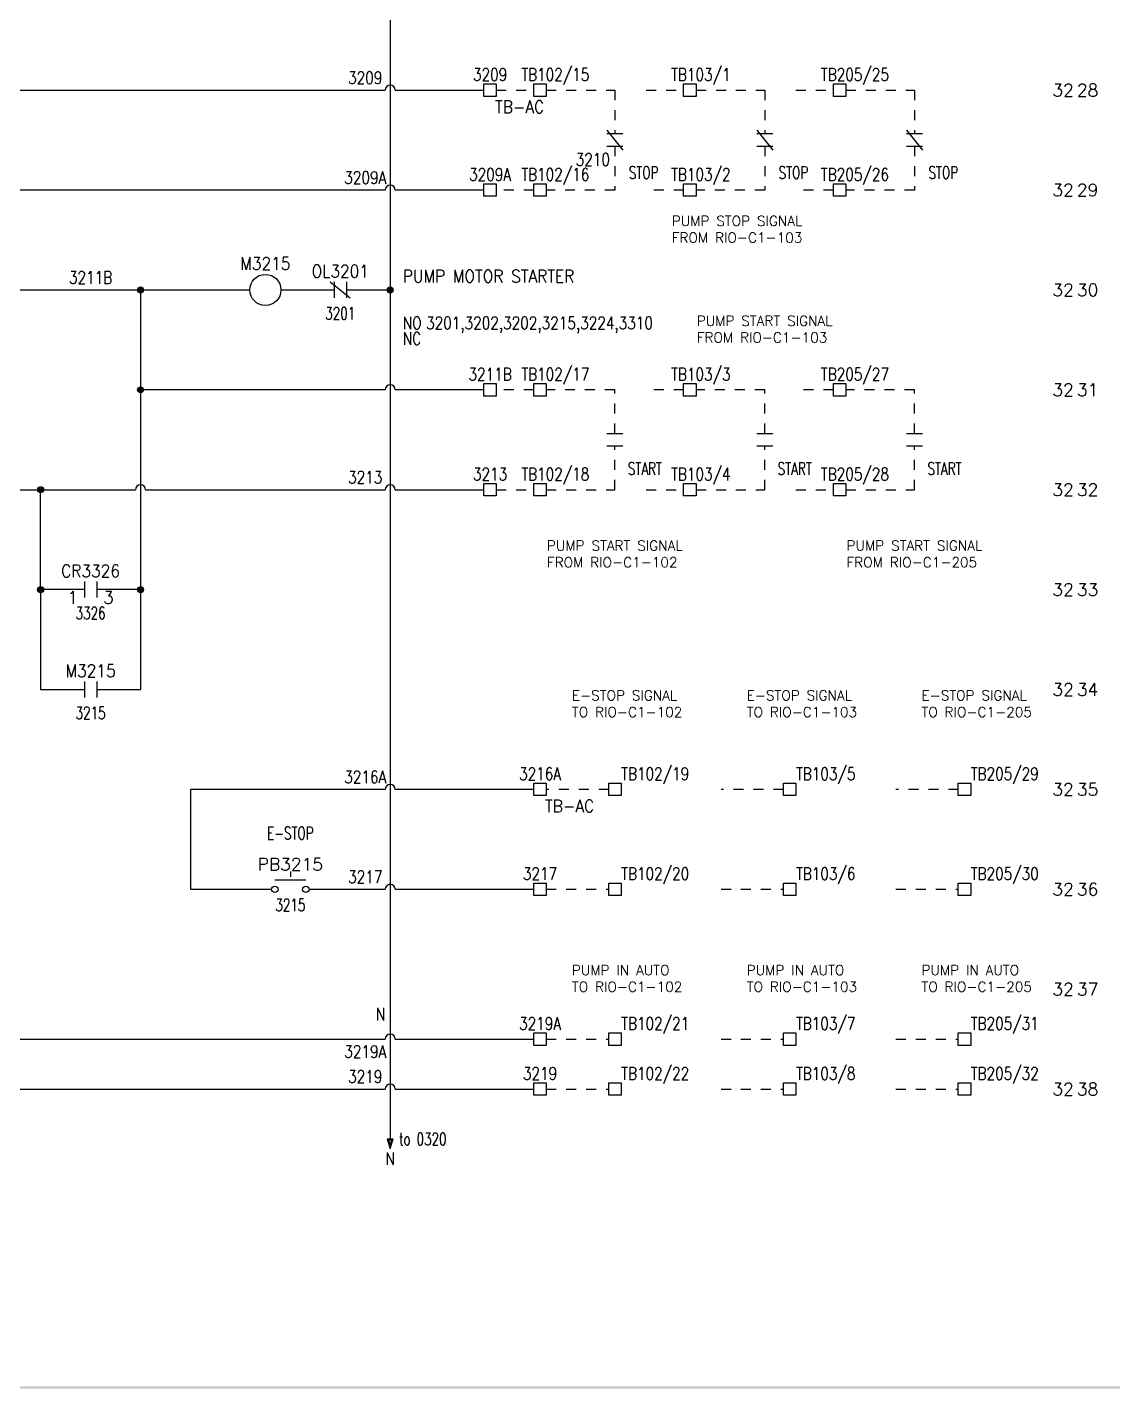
# Model space of a CAD drawing. Header units: inches. Extents: x 0 to 33.9, y 0 to 22.6.
# Drawn here: x 6.37 to 17.23, y 0 to 13.63 of the extents above; entities that cross this region are included whole.
import ezdxf
from ezdxf.enums import TextEntityAlignment as Align

# ---------------------------------------------------------------- set-up
doc = ezdxf.new("R2010")
doc.units = ezdxf.units.IN
doc.header["$LTSCALE"] = 0.5
doc.header["$MEASUREMENT"] = 0
doc.linetypes.add('HIDDEN2', pattern=[0.1875, 0.125, -0.0625])
for name, color, linetype in [('DESC', 150, 'Continuous'), ('DESCCHILD', 20, 'Continuous'), ('MISC', 7, 'Continuous'), ('SYMS', 7, 'Continuous'), ('TAGS', 150, 'Continuous'), ('TERMS', 123, 'Continuous'), ('WIRENO', 72, 'Continuous'), ('WIREREF', 52, 'Continuous'), ('WIRES', 7, 'Continuous'), ('XREF', 7, 'Continuous'), ('XREFCHILD', 134, 'Continuous')]:
    doc.layers.add(name, color=color, linetype=linetype)
doc.styles.get("Standard").update_dxf_attribs({"font": 'romans.shx'})
doc.styles.add('WD', font='romans.shx')

# ---------------------------------------------------------------- blocks, each defined once
blk = doc.blocks.new('S&L Title Block V2')
at = {"color": 2}
blk.add_trace([(33.888, 0), (33.888, 0.025), (0, 0), (0.025, 0.025)], dxfattribs=at)
for tag, height, p in [('TITLE#1', 0.15, (31.11, 1.739)), ('TITLE#2', 0.1, (31.129, 1.58))]:
    blk.add_attdef(tag, text='', height=height).set_placement(p, align=Align.CENTER)
for tag, p, height in [('DRAWNBY', (28.968, 0.735), 0.1), ('SCALE', (30.644, 0.731), 0.1), ('DATE', (30.653, 0.449), 0.1), ('CHKBY', (28.975, 0.429), 0.1), ('SH#', (32.993, 0.197), 0.125)]:
    blk.add_attdef(tag, p, '', height=height)
blk.add_attdef('JOB#', text='', height=0.125).set_placement((32.83, 0.195), align=Align.RIGHT)
at = {"flags": 9}
blk.add_attdef('WD_TB', (0, 0), '', height=0.1, dxfattribs=at)
blk = doc.blocks.new('WDDOT')
for radius in [0.03, 0.0187, 0.00929]:
    blk.add_circle((0, 0), radius)
blk = doc.blocks.new('HMS1')
blk.add_circle((0, 0), 0.156)
at = {"style": 'WD'}
for tag, width, p in [('INST', 0.7, (0.006, 0.528)), ('LOC', 0.7, (0.006, 0.359)), ('TAG1', 0.9, (0, 0.202))]:
    blk.add_attdef(tag, text='', height=0.125, dxfattribs=dict(at, width=width)).set_placement(p, align=Align.CENTER)
at = {"style": 'WD', "flags": 9}
blk.add_attdef('FAMILY', text='', height=0.01, dxfattribs=at).set_placement((-0.005, 0.17), align=Align.CENTER)
at = {"linetype": 'Continuous', "style": 'WD', "flags": 1}
for tag, p in [('MFG', (0, 0.14)), ('CAT', (0, 0.159))]:
    blk.add_attdef(tag, text='', height=0.01, dxfattribs=at).set_placement(p, align=Align.MIDDLE)
at = {"style": 'WD'}
for tag, p, width in [('DESC1', (1.126, 0.076), 0.9), ('DESC2', (1.126, -0.081), 0.9), ('DESC3', (1.126, -0.237), 0.9), ('XREFNO', (1.359, -0.393), 0.8), ('XREFNC', (1.359, -0.549), 0.8)]:
    blk.add_attdef(tag, p, '', height=0.125, dxfattribs=dict(at, width=width))
at = {"style": 'WD', "flags": 1}
for tag, p in [('X4TERM01', (-0.156, 0)), ('X1TERM02', (0.156, 0))]:
    blk.add_attdef(tag, p, '', height=0.0125, dxfattribs=at)
at = {"linetype": 'Continuous', "style": 'WD', "flags": 9}
blk.add_attdef('ASSYCODE', text='', height=0.01, dxfattribs=at).set_placement((0, 0.113), align=Align.CENTER)
at = {"linetype": 'Continuous', "style": 'WD'}
blk.add_attdef('TERM01', text='', height=0.125, dxfattribs=at).set_placement((-0.2, -0.035), align=Align.TOP_RIGHT)
blk.add_attdef('TERM02', text='', height=0.125, dxfattribs=at).set_placement((0.2, -0.035), align=Align.TOP_LEFT)
at = {"style": 'WD', "width": 0.8, "flags": 8}
for tag, p in [('NO', (1.126, -0.393)), ('NC', (1.126, -0.549))]:
    blk.add_attdef(tag, p, '', height=0.125, dxfattribs=at)
blk = doc.blocks.new('HCR22')
at = {"linetype": 'Continuous'}
for p, q in [((-0.1, 0.08), (0.1, -0.08)), ((-0.062, 0.08), (-0.062, -0.08)), ((0.062, 0.08), (0.062, -0.08))]:
    blk.add_line(p, q, dxfattribs=at)
at = {"style": 'WD'}
for tag, width, p in [('INST', 0.7, (0, 0.451)), ('LOC', 0.7, (0, 0.281)), ('TAG2', 0.9, (0, 0.125)), ('XREF', 0.7, (0, -0.297)), ('DESC1', 0.7, (0, -0.449)), ('DESC2', 0.7, (0, -0.597)), ('DESC3', 0.7, (0, -0.744))]:
    blk.add_attdef(tag, text='', height=0.125, dxfattribs=dict(at, width=width)).set_placement(p, align=Align.CENTER)
for tag, p, height, flags in [('X4TERM01', (-0.062, 0), 0.0125, 1), ('X1TERM02', (0.062, 0), 0.0125, 1), ('FAMILY', (0.097, 0.036), 0.01, 9), ('CONTACT', (0.097, 0.02), 0.01, 1)]:
    blk.add_attdef(tag, p, '', height=height, dxfattribs=dict(at, flags=flags))
for tag, p in [('X2LINK', (0, 0.125)), ('X8LINK', (0, -0.125))]:
    blk.add_attdef(tag, p, '', height=0.01, dxfattribs=at)
at = {"linetype": 'Continuous', "style": 'WD', "flags": 8}
blk.add_attdef('TERM01', text='', height=0.125, dxfattribs=at).set_placement((-0.125, -0.016), align=Align.TOP_RIGHT)
blk.add_attdef('TERM02', text='', height=0.125, dxfattribs=at).set_placement((0.125, -0.016), align=Align.TOP_LEFT)
blk = doc.blocks.new('HCR21')
at = {"linetype": 'Continuous'}
for p, q in [((-0.062, 0.08), (-0.062, -0.08)), ((0.062, 0.08), (0.062, -0.08))]:
    blk.add_line(p, q, dxfattribs=at)
at = {"style": 'WD'}
for tag, width, p in [('INST', 0.7, (0, 0.451)), ('LOC', 0.7, (0, 0.281)), ('TAG2', 0.9, (0, 0.125)), ('XREF', 0.7, (0, -0.297)), ('DESC1', 0.7, (0, -0.449)), ('DESC2', 0.7, (0, -0.597)), ('DESC3', 0.7, (0, -0.744))]:
    blk.add_attdef(tag, text='', height=0.125, dxfattribs=dict(at, width=width)).set_placement(p, align=Align.CENTER)
for tag, p, height, flags in [('X4TERM01', (-0.062, 0), 0.0125, 1), ('X1TERM02', (0.062, 0), 0.0125, 1), ('FAMILY', (0.097, 0.053), 0.01, 9), ('CONTACT', (0.097, 0.036), 0.01, 1)]:
    blk.add_attdef(tag, p, '', height=height, dxfattribs=dict(at, flags=flags))
for tag, p in [('X2LINK', (0, 0.125)), ('X8LINK', (0, -0.125))]:
    blk.add_attdef(tag, p, '', height=0.01, dxfattribs=at)
at = {"linetype": 'Continuous', "style": 'WD', "flags": 8}
blk.add_attdef('TERM01', text='', height=0.125, dxfattribs=at).set_placement((-0.125, -0.016), align=Align.TOP_RIGHT)
blk.add_attdef('TERM02', text='', height=0.125, dxfattribs=at).set_placement((0.125, -0.016), align=Align.TOP_LEFT)
blk = doc.blocks.new('HA1S4')
for points in [[(0, 0), (-0.031, 0), (0, -0.094), (0.031, 0), (0, 0)], [(0.016, -0.011), (-0.016, -0.011), (0, -0.058), (0.016, -0.011)]]:
    blk.add_lwpolyline(points)
at = {"style": 'WD', "width": 0.7}
for tag, p in [('DESC1', (0.088, 0.113)), ('XREF', (0.088, -0.062))]:
    blk.add_attdef(tag, p, '', height=0.125, dxfattribs=at)
at = {"style": 'WD', "flags": 1}
for tag, p in [('X2TERM01', (0, 0)), ('SIGCODE', (0.035, -0.083))]:
    blk.add_attdef(tag, p, '', height=0.01, dxfattribs=at)
at = {"style": 'WD', "width": 0.8, "flags": 8}
blk.add_attdef('WIRENO', text='', height=0.125, dxfattribs=at).set_placement((0, -0.259), align=Align.CENTER)
blk = doc.blocks.new('HT0W01')
for p, q in [((-0.062, 0.062), (0.062, 0.062)), ((-0.062, -0.062), (-0.062, 0.062)), ((0.062, 0.062), (0.062, -0.062)), ((0.062, -0.062), (-0.062, -0.062))]:
    blk.add_line(p, q)
at = {"style": 'WD'}
for tag, p, width in [('INST', (0.062, 0.42), 0.7), ('LOC', (0.062, 0.25), 0.7), ('DESC1', (0.05, -0.385), 0.8)]:
    blk.add_attdef(tag, p, '', height=0.125, dxfattribs=dict(at, width=width))
at = {"linetype": 'Continuous', "style": 'WD', "width": 0.8, "flags": 8}
blk.add_attdef('WIRENO', text='', height=0.125, dxfattribs=at).set_placement((0, 0.094), align=Align.CENTER)
at = {"style": 'WD', "flags": 1}
for tag, p, height in [('X4TERM01', (-0.062, 0), 0.0125), ('X4TERMDESC01', (-0.055, -0.023), 0.025), ('X2TERMDESC01', (-0.006, 0.029), 0.025), ('STRIPSEQ', (0, 0), 0.00125), ('X2TERM01', (0, 0.062), 0.0125), ('X1TERMDESC01', (0.039, 0.007), 0.025), ('X1TERM01', (0.062, 0), 0.0125), ('LINKTERM', (0, -0.002), 0.00125), ('X8TERM01', (0, -0.062), 0.0125), ('X8TERMDESC01', (0, -0.054), 0.025)]:
    blk.add_attdef(tag, p, '', height=height, dxfattribs=at)
at = {"linetype": 'Continuous', "style": 'WD'}
for tag, p, height, width, flags in [('TAGSTRIP', (0.05, -0.229), 0.125, 0.9, 8), ('CAT', (0.213, -0.406), 0.109, 0.8, 1), ('DESC2', (0.05, -0.541), 0.125, 0.8, 8), ('DESC3', (0.05, -0.698), 0.125, 0.8, 8)]:
    blk.add_attdef(tag, p, '', height=height, dxfattribs=dict(at, width=width, flags=flags))
at = {"style": 'WD', "width": 0.7, "flags": 1}
blk.add_attdef('ASSYCODE', (0.062, -0.281), '', height=0.01, dxfattribs=at)
at = {"linetype": 'Continuous', "style": 'WD', "width": 0.8, "flags": 1}
blk.add_attdef('MFG', text='', height=0.109, dxfattribs=at).set_placement((0.088, -0.406), align=Align.RIGHT)
blk = doc.blocks.new('HT1001')
for p, q in [((-0.062, 0.062), (0.062, 0.062)), ((-0.062, -0.062), (-0.062, 0.062)), ((0.062, 0.062), (0.062, -0.062)), ((0.062, -0.062), (-0.062, -0.062))]:
    blk.add_line(p, q)
at = {"style": 'WD'}
for tag, p, width in [('INST', (0.062, 0.42), 0.7), ('LOC', (0.062, 0.25), 0.7), ('DESC1', (0.05, -0.385), 0.8)]:
    blk.add_attdef(tag, p, '', height=0.125, dxfattribs=dict(at, width=width))
at = {"linetype": 'Continuous', "style": 'WD'}
for tag, p, height, width, flags in [('TERM01', (0.062, 0.094), 0.125, 0.8, 8), ('TAGSTRIP', (0.05, -0.229), 0.125, 0.9, 8), ('CAT', (0.213, -0.406), 0.109, 0.8, 1), ('DESC2', (0.05, -0.541), 0.125, 0.8, 8), ('DESC3', (0.05, -0.698), 0.125, 0.8, 8)]:
    blk.add_attdef(tag, p, '', height=height, dxfattribs=dict(at, width=width, flags=flags))
at = {"style": 'WD', "flags": 1}
for tag, p, height in [('X4TERM01', (-0.062, 0), 0.0125), ('X4TERMDESC01', (-0.055, -0.023), 0.025), ('X2TERMDESC01', (-0.006, 0.029), 0.025), ('STRIPSEQ', (0, 0), 0.00125), ('X2TERM01', (0, 0.062), 0.0125), ('X2PIN01', (0.033, 0.084), 0.0125), ('X1TERMDESC01', (0.039, 0.007), 0.025), ('X1TERM01', (0.062, 0), 0.0125), ('X1PIN01', (0.087, 0.016), 0.0125), ('X4PIN01', (-0.114, -0.038), 0.0125), ('LINKTERM', (0, -0.002), 0.00125), ('X8TERM01', (0, -0.062), 0.0125), ('X8TERMDESC01', (0, -0.054), 0.025), ('X8PIN01', (0.026, -0.096), 0.0125)]:
    blk.add_attdef(tag, p, '', height=height, dxfattribs=at)
at = {"style": 'WD', "width": 0.7, "flags": 1}
blk.add_attdef('ASSYCODE', (0.062, -0.281), '', height=0.01, dxfattribs=at)
at = {"linetype": 'Continuous', "style": 'WD', "width": 0.8, "flags": 1}
blk.add_attdef('MFG', text='', height=0.109, dxfattribs=at).set_placement((0.088, -0.406), align=Align.RIGHT)
blk = doc.blocks.new('WD_WNH')
at = {"linetype": 'Continuous', "style": 'WD', "width": 0.8}
blk.add_attdef('WIRENO', text='', height=0.125, dxfattribs=at).set_placement((0, 0.062), align=Align.CENTER)
at = {"style": 'WD', "flags": 1}
for tag, p in [('W01USER', (0, 0.078)), ('W02USER', (0, 0.07)), ('W03USER', (0, 0.062)), ('W04USER', (0, 0.055)), ('W05USER', (0, 0.047)), ('W06USER', (0, 0.039)), ('W07USER', (0, 0.031)), ('W08USER', (0, 0.023)), ('W09USER', (0, 0.016)), ('W10USER', (0, 0.008))]:
    blk.add_attdef(tag, text='', height=0.005, dxfattribs=at).set_placement(p, align=Align.CENTER)
blk = doc.blocks.new('WD_WNV')
at = {"linetype": 'Continuous', "style": 'WD', "width": 0.8}
blk.add_attdef('WIRENO', text='', height=0.125, dxfattribs=at).set_placement((-0.05, 0), align=Align.MIDDLE_RIGHT)
at = {"style": 'WD', "flags": 1}
for tag, p in [('W01USER', (-0.062, 0.094)), ('W02USER', (-0.062, 0.086)), ('W03USER', (-0.062, 0.078)), ('W04USER', (-0.062, 0.07)), ('W05USER', (-0.062, 0.062)), ('W06USER', (-0.062, 0.055)), ('W07USER', (-0.062, 0.047)), ('W08USER', (-0.062, 0.039)), ('W09USER', (-0.062, 0.031)), ('W10USER', (-0.062, 0.023))]:
    blk.add_attdef(tag, text='', height=0.005, dxfattribs=at).set_placement(p, align=Align.CENTER)
blk = doc.blocks.new('HPB21')
for p, q in [((0, 0.178), (0, 0.125)), ((-0.156, 0.094), (0.156, 0.094))]:
    blk.add_line(p, q)
for centre in [(-0.155, 0), (0.155, 0)]:
    blk.add_circle(centre, 0.0322)
at = {"style": 'WD', "width": 0.7}
for tag, p in [('INST', (0, 0.826)), ('LOC', (0, 0.656)), ('DESC1', (0, 0.5)), ('DESC2', (0, 0.344)), ('XREF', (0, -0.219))]:
    blk.add_attdef(tag, text='', height=0.125, dxfattribs=at).set_placement(p, align=Align.CENTER)
at = {"style": 'WD'}
blk.add_attdef('TAG2', text='', height=0.125, dxfattribs=at).set_placement((0, 0.188), align=Align.CENTER)
for tag, p in [('X2LINK', (0, 0.219)), ('X8LINK', (0, 0))]:
    blk.add_attdef(tag, p, '', height=0.01, dxfattribs=at)
for tag, p, height, flags in [('FAMILY', (0.056, 0.127), 0.01, 9), ('X4TERM01', (-0.188, 0), 0.0125, 1), ('CONTACT', (0.056, 0.111), 0.01, 9), ('X1TERM02', (0.188, 0), 0.0125, 1)]:
    blk.add_attdef(tag, p, '', height=height, dxfattribs=dict(at, flags=flags))
at = {"linetype": 'Continuous', "style": 'WD', "flags": 8}
blk.add_attdef('TERM01', text='', height=0.125, dxfattribs=at).set_placement((-0.25, -0.031), align=Align.TOP_RIGHT)
blk.add_attdef('TERM02', text='', height=0.125, dxfattribs=at).set_placement((0.25, -0.031), align=Align.TOP_LEFT)
blk = doc.blocks.new('VCR22')
at = {"linetype": 'Continuous'}
for p, q in [((-0.08, 0.1), (0.08, -0.1)), ((0.08, 0.062), (-0.08, 0.062)), ((0.08, -0.063), (-0.08, -0.063))]:
    blk.add_line(p, q, dxfattribs=at)
at = {"linetype": 'Continuous', "style": 'WD', "flags": 8}
blk.add_attdef('TERM01', text='', height=0.125, dxfattribs=at).set_placement((-0.039, 0.156), align=Align.RIGHT)
at = {"style": 'WD'}
for tag, p, width in [('INST', (0.141, 0.266), 0.7), ('LOC', (0.141, 0.109), 0.7), ('TAG2', (0.141, -0.047), 0.9), ('XREF', (0.139, -0.205), 0.7), ('DESC1', (0.139, -0.388), 0.7), ('DESC2', (0.139, -0.545), 0.7), ('DESC3', (0.139, -0.701), 0.7)]:
    blk.add_attdef(tag, p, '', height=0.125, dxfattribs=dict(at, width=width))
for tag, p, flags in [('FAMILY', (-0.19, -0.001), 9), ('CONTACT', (-0.19, -0.022), 1)]:
    blk.add_attdef(tag, p, '', height=0.0125, dxfattribs=dict(at, flags=flags))
at = {"color": 7, "style": 'WD'}
for tag, p in [('X4LINK', (-0.176, 0)), ('X1LINK', (0.156, 0))]:
    blk.add_attdef(tag, p, '', height=0.0125, dxfattribs=at)
at = {"color": 7, "style": 'WD', "flags": 1}
for tag, p in [('X2TERM01', (0, 0.062)), ('X8TERM02', (0, -0.063))]:
    blk.add_attdef(tag, p, '', height=0.0125, dxfattribs=at)
at = {"linetype": 'Continuous', "style": 'WD', "flags": 8}
blk.add_attdef('TERM02', text='', height=0.125, dxfattribs=at).set_placement((-0.039, -0.156), align=Align.TOP_RIGHT)
blk = doc.blocks.new('VCR21')
at = {"linetype": 'Continuous'}
for p, q in [((-0.08, 0.062), (0.08, 0.062)), ((-0.08, -0.062), (0.08, -0.062))]:
    blk.add_line(p, q, dxfattribs=at)
at = {"style": 'WD'}
for tag, p, width in [('INST', (0.125, 0.266), 0.7), ('LOC', (0.125, 0.109), 0.7), ('TAG2', (0.127, -0.045), 0.9), ('XREF', (0.129, -0.199), 0.7), ('DESC1', (0.129, -0.351), 0.7), ('DESC2', (0.129, -0.499), 0.7), ('DESC3', (0.129, -0.646), 0.7)]:
    blk.add_attdef(tag, p, '', height=0.125, dxfattribs=dict(at, width=width))
at = {"linetype": 'Continuous', "style": 'WD', "width": 0.9, "flags": 8}
blk.add_attdef('TERM01', text='', height=0.125, dxfattribs=at).set_placement((-0.031, 0.125), align=Align.RIGHT)
at = {"style": 'WD'}
for tag, p, flags in [('FAMILY', (-0.181, 0.003), 9), ('CONTACT', (-0.181, -0.014), 1)]:
    blk.add_attdef(tag, p, '', height=0.01, dxfattribs=dict(at, flags=flags))
at = {"color": 7, "style": 'WD'}
for tag, p in [('X4LINK', (-0.141, 0)), ('X1LINK', (0.125, 0))]:
    blk.add_attdef(tag, p, '', height=0.01, dxfattribs=at)
at = {"color": 7, "style": 'WD', "flags": 1}
for tag, p in [('X2TERM01', (0, 0.062)), ('X8TERM02', (0, -0.062))]:
    blk.add_attdef(tag, p, '', height=0.0125, dxfattribs=at)
at = {"linetype": 'Continuous', "style": 'WD', "width": 0.9, "flags": 8}
blk.add_attdef('TERM02', text='', height=0.125, dxfattribs=at).set_placement((-0.031, -0.125), align=Align.TOP_RIGHT)

msp = doc.modelspace()

# ---------------------------------------------------------------- linework, layer by layer
at = {"layer": 'WIRES'}
for p, q in [((10, 17.688), (10, 2.5)), ((3.188, 13), (9.95, 13)), ((10.05, 13), (10.938, 13)), ((9.95, 12), (3.5, 12)), ((10.938, 12), (10.05, 12)), ((5.938, 11), (8.594, 11)), ((7.5, 11), (7.5, 7)), ((8.906, 11), (9.438, 11)), ((9.562, 11), (10, 11)), ((9.95, 10), (7.5, 10)), ((10.938, 10), (10.05, 10)), ((5.938, 9), (6.5, 9)), ((6.5, 8), (6.5, 9)), ((6.5, 9), (7.45, 9)), ((7.55, 9), (9.95, 9)), ((10.05, 9), (10.938, 9)), ((6.5, 8), (6.5, 7)), ((6.938, 8), (6.5, 8)), ((7.5, 8), (7.062, 8)), ((6.5, 7), (6.938, 7)), ((7.062, 7), (7.5, 7)), ((9.95, 6), (8, 6)), ((8, 6), (8, 5)), ((11.438, 6), (10.05, 6)), ((8, 5), (8.812, 5)), ((9.188, 5), (9.95, 5)), ((10.05, 5), (11.438, 5)), ((5.938, 3.5), (7, 3.5)), ((7, 3.5), (9.95, 3.5)), ((10.05, 3.5), (11.438, 3.5)), ((5, 3), (9.95, 3)), ((10.05, 3), (11.438, 3))]:
    msp.add_line(p, q, dxfattribs=at)
at = {"layer": 'WIRES', "linetype": 'HIDDEN2'}
for p, q in [((11.062, 13), (11.438, 13)), ((11.562, 13), (12.25, 13)), ((12.25, 13), (12.25, 12.562)), ((12.562, 13), (12.938, 13)), ((13.062, 13), (13.75, 13)), ((13.75, 13), (13.75, 12.562)), ((14.062, 13), (14.438, 13)), ((14.562, 13), (15.25, 13)), ((15.25, 13), (15.25, 12.562)), ((12.25, 12.438), (12.25, 12)), ((13.75, 12.438), (13.75, 12)), ((15.25, 12.438), (15.25, 12)), ((11.438, 12), (11.062, 12)), ((12.25, 12), (11.562, 12)), ((12.938, 12), (12.562, 12)), ((13.75, 12), (13.062, 12)), ((14.438, 12), (14.062, 12)), ((15.25, 12), (14.562, 12)), ((11.438, 10), (11.062, 10)), ((12.25, 10), (11.562, 10)), ((12.25, 9.562), (12.25, 10)), ((12.938, 10), (12.562, 10)), ((13.75, 10), (13.062, 10)), ((13.75, 9.562), (13.75, 10)), ((14.438, 10), (14.062, 10)), ((15.25, 10), (14.562, 10)), ((15.25, 9.562), (15.25, 10)), ((12.25, 9), (12.25, 9.438)), ((13.75, 9), (13.75, 9.438)), ((15.25, 9), (15.25, 9.438)), ((11.062, 9), (11.438, 9)), ((11.562, 9), (12.25, 9)), ((12.562, 9), (12.938, 9)), ((13.062, 9), (13.75, 9)), ((14.062, 9), (14.438, 9)), ((14.562, 9), (15.25, 9)), ((12.188, 6), (11.562, 6)), ((13.938, 6), (13.312, 6)), ((15.688, 6), (15.062, 6)), ((11.562, 5), (12.188, 5)), ((13.312, 5), (13.938, 5)), ((15.062, 5), (15.688, 5)), ((11.562, 3.5), (12.188, 3.5)), ((13.312, 3.5), (13.938, 3.5)), ((15.062, 3.5), (15.688, 3.5)), ((11.562, 3), (12.188, 3)), ((13.312, 3), (13.938, 3)), ((15.062, 3), (15.688, 3))]:
    msp.add_line(p, q, dxfattribs=at)
at = {"layer": 'WIRES'}
for centre in [(10, 13), (10, 12), (10, 10), (7.5, 9), (10, 9), (10, 6), (10, 5), (10, 3.5), (10, 3)]:
    msp.add_arc(centre, 0.05, 0, 180, dxfattribs=at)

# ---------------------------------------------------------------- block references
msp.add_blockref('S&L Title Block V2', (0, 0))
at = {"layer": 'SYMS'}
ref = msp.add_blockref('HT1001', (11.5, 13), dxfattribs=at)
ref.add_attrib('TERM01', 'TB102/15', (11.312, 13.094), dxfattribs={"layer": 'TERMS', "linetype": 'Continuous', "height": 0.125, "style": 'WD', "width": 0.8, "flags": 8})
ref = msp.add_blockref('HT1001', (13, 13), dxfattribs=at)
ref.add_attrib('TERM01', 'TB103/1', (12.812, 13.094), dxfattribs={"layer": 'TERMS', "linetype": 'Continuous', "height": 0.125, "style": 'WD', "width": 0.8, "flags": 8})
ref = msp.add_blockref('HT1001', (14.5, 13), dxfattribs=at)
ref.add_attrib('TERM01', 'TB205/25', (14.312, 13.094), dxfattribs={"layer": 'TERMS', "linetype": 'Continuous', "height": 0.125, "style": 'WD', "width": 0.8, "flags": 8})
ref = msp.add_blockref('HT0W01', (11, 13), dxfattribs=at)
ref.add_attrib('WIRENO', '3209', dxfattribs={"layer": 'WIREREF', "linetype": 'Continuous', "height": 0.125, "style": 'WD', "width": 0.8, "flags": 8}).set_placement((11, 13.094), align=Align.CENTER)
ref.add_attrib('TAGSTRIP', 'TB-AC', (11.05, 12.771), dxfattribs={"layer": 'TAGS', "linetype": 'Continuous', "height": 0.125, "style": 'WD', "width": 0.9, "flags": 8})
ref = msp.add_blockref('VCR22', (12.25, 12.5), dxfattribs=at)
ref.add_attrib('DESC1', 'STOP', (12.389, 12.112), dxfattribs={"layer": 'DESCCHILD', "height": 0.125, "style": 'WD', "width": 0.7})
ref = msp.add_blockref('VCR22', (13.75, 12.5), dxfattribs=at)
ref.add_attrib('DESC1', 'STOP', (13.889, 12.112), dxfattribs={"layer": 'DESCCHILD', "height": 0.125, "style": 'WD', "width": 0.7})
ref = msp.add_blockref('VCR22', (15.25, 12.5), dxfattribs=at)
ref.add_attrib('DESC1', 'STOP', (15.389, 12.112), dxfattribs={"layer": 'DESCCHILD', "height": 0.125, "style": 'WD', "width": 0.7})
ref = msp.add_blockref('HT0W01', (11, 12), dxfattribs=at)
ref.add_attrib('WIRENO', '3209A', dxfattribs={"layer": 'WIREREF', "linetype": 'Continuous', "height": 0.125, "style": 'WD', "width": 0.8, "flags": 8}).set_placement((11, 12.094), align=Align.CENTER)
ref = msp.add_blockref('HT1001', (11.5, 12), dxfattribs=at)
ref.add_attrib('TERM01', 'TB102/16', (11.312, 12.094), dxfattribs={"layer": 'TERMS', "linetype": 'Continuous', "height": 0.125, "style": 'WD', "width": 0.8, "flags": 8})
ref = msp.add_blockref('HT1001', (13, 12), dxfattribs=at)
ref.add_attrib('TERM01', 'TB103/2', (12.812, 12.094), dxfattribs={"layer": 'TERMS', "linetype": 'Continuous', "height": 0.125, "style": 'WD', "width": 0.8, "flags": 8})
ref = msp.add_blockref('HT1001', (14.5, 12), dxfattribs=at)
ref.add_attrib('TERM01', 'TB205/26', (14.312, 12.094), dxfattribs={"layer": 'TERMS', "linetype": 'Continuous', "height": 0.125, "style": 'WD', "width": 0.8, "flags": 8})
ref = msp.add_blockref('HMS1', (8.75, 11), dxfattribs=at)
ref.add_attrib('NC', 'NC', (10.126, 10.451), dxfattribs={"layer": 'MISC', "height": 0.125, "style": 'WD', "width": 0.8, "flags": 8})
ref.add_attrib('NO', 'NO', (10.126, 10.607), dxfattribs={"layer": 'MISC', "height": 0.125, "style": 'WD', "width": 0.8, "flags": 8})
ref.add_attrib('XREFNO', '3201,3202,3202,3215,3224,3310', (10.359, 10.607), dxfattribs={"layer": 'XREF', "height": 0.125, "style": 'WD', "width": 0.8})
ref.add_attrib('DESC1', 'PUMP MOTOR STARTER', (10.126, 11.076), dxfattribs={"layer": 'DESC', "height": 0.125, "style": 'WD', "width": 0.9})
ref.add_attrib('TAG1', 'M3215', dxfattribs={"layer": 'TAGS', "height": 0.125, "style": 'WD', "width": 0.9}).set_placement((8.75, 11.202), align=Align.CENTER)
ref = msp.add_blockref('HCR22', (9.5, 11), dxfattribs=at)
ref.add_attrib('XREF', '3201', dxfattribs={"layer": 'XREFCHILD', "height": 0.125, "style": 'WD', "width": 0.7}).set_placement((9.5, 10.703), align=Align.CENTER)
ref.add_attrib('TAG2', 'OL3201', dxfattribs={"layer": 'TAGS', "height": 0.125, "style": 'WD', "width": 0.9}).set_placement((9.5, 11.125), align=Align.CENTER)
for p in [(7.5, 11), (10, 11), (7.5, 10), (6.5, 9), (6.5, 8), (7.5, 8)]:
    msp.add_blockref('WDDOT', p, dxfattribs=at)
ref = msp.add_blockref('HT1001', (11.5, 10), dxfattribs=at)
ref.add_attrib('TERM01', 'TB102/17', (11.312, 10.094), dxfattribs={"layer": 'TERMS', "linetype": 'Continuous', "height": 0.125, "style": 'WD', "width": 0.8, "flags": 8})
ref = msp.add_blockref('HT1001', (13, 10), dxfattribs=at)
ref.add_attrib('TERM01', 'TB103/3', (12.812, 10.094), dxfattribs={"layer": 'TERMS', "linetype": 'Continuous', "height": 0.125, "style": 'WD', "width": 0.8, "flags": 8})
ref = msp.add_blockref('HT1001', (14.5, 10), dxfattribs=at)
ref.add_attrib('TERM01', 'TB205/27', (14.312, 10.094), dxfattribs={"layer": 'TERMS', "linetype": 'Continuous', "height": 0.125, "style": 'WD', "width": 0.8, "flags": 8})
ref = msp.add_blockref('HT0W01', (11, 10), dxfattribs=at)
ref.add_attrib('WIRENO', '3211B', dxfattribs={"layer": 'WIREREF', "linetype": 'Continuous', "height": 0.125, "style": 'WD', "width": 0.8, "flags": 8}).set_placement((11, 10.094), align=Align.CENTER)
ref = msp.add_blockref('VCR21', (12.25, 9.5), dxfattribs=at)
ref.add_attrib('DESC1', 'START', (12.379, 9.149), dxfattribs={"layer": 'DESCCHILD', "height": 0.125, "style": 'WD', "width": 0.7})
ref = msp.add_blockref('VCR21', (13.75, 9.5), dxfattribs=at)
ref.add_attrib('DESC1', 'START', (13.879, 9.149), dxfattribs={"layer": 'DESCCHILD', "height": 0.125, "style": 'WD', "width": 0.7})
ref = msp.add_blockref('VCR21', (15.25, 9.5), dxfattribs=at)
ref.add_attrib('DESC1', 'START', (15.379, 9.149), dxfattribs={"layer": 'DESCCHILD', "height": 0.125, "style": 'WD', "width": 0.7})
ref = msp.add_blockref('HT0W01', (11, 9), dxfattribs=at)
ref.add_attrib('WIRENO', '3213', dxfattribs={"layer": 'WIREREF', "linetype": 'Continuous', "height": 0.125, "style": 'WD', "width": 0.8, "flags": 8}).set_placement((11, 9.094), align=Align.CENTER)
ref = msp.add_blockref('HT1001', (11.5, 9), dxfattribs=at)
ref.add_attrib('TERM01', 'TB102/18', (11.312, 9.094), dxfattribs={"layer": 'TERMS', "linetype": 'Continuous', "height": 0.125, "style": 'WD', "width": 0.8, "flags": 8})
ref = msp.add_blockref('HT1001', (13, 9), dxfattribs=at)
ref.add_attrib('TERM01', 'TB103/4', (12.812, 9.094), dxfattribs={"layer": 'TERMS', "linetype": 'Continuous', "height": 0.125, "style": 'WD', "width": 0.8, "flags": 8})
ref = msp.add_blockref('HT1001', (14.5, 9), dxfattribs=at)
ref.add_attrib('TERM01', 'TB205/28', (14.312, 9.094), dxfattribs={"layer": 'TERMS', "linetype": 'Continuous', "height": 0.125, "style": 'WD', "width": 0.8, "flags": 8})
ref = msp.add_blockref('HCR21', (7, 8), dxfattribs=at)
ref.add_attrib('TERM02', '3', dxfattribs={"layer": 'TERMS', "linetype": 'Continuous', "height": 0.125, "style": 'WD', "flags": 8}).set_placement((7.125, 7.984), align=Align.TOP_LEFT)
ref.add_attrib('TERM01', '1', dxfattribs={"layer": 'TERMS', "linetype": 'Continuous', "height": 0.125, "style": 'WD', "flags": 8}).set_placement((6.875, 7.984), align=Align.TOP_RIGHT)
ref.add_attrib('XREF', '3326', dxfattribs={"layer": 'XREFCHILD', "height": 0.125, "style": 'WD', "width": 0.7}).set_placement((7, 7.703), align=Align.CENTER)
ref.add_attrib('TAG2', 'CR3326', dxfattribs={"layer": 'TAGS', "height": 0.125, "style": 'WD', "width": 0.9}).set_placement((7, 8.125), align=Align.CENTER)
ref = msp.add_blockref('HCR21', (7, 7), dxfattribs=at)
ref.add_attrib('XREF', '3215', dxfattribs={"layer": 'XREFCHILD', "height": 0.125, "style": 'WD', "width": 0.7}).set_placement((7, 6.703), align=Align.CENTER)
ref.add_attrib('TAG2', 'M3215', dxfattribs={"layer": 'TAGS', "height": 0.125, "style": 'WD', "width": 0.9}).set_placement((7, 7.125), align=Align.CENTER)
ref = msp.add_blockref('HT0W01', (11.5, 6), dxfattribs=at)
ref.add_attrib('WIRENO', '3216A', dxfattribs={"layer": 'WIREREF', "linetype": 'Continuous', "height": 0.125, "style": 'WD', "width": 0.8, "flags": 8}).set_placement((11.5, 6.094), align=Align.CENTER)
ref.add_attrib('TAGSTRIP', 'TB-AC', (11.55, 5.771), dxfattribs={"layer": 'TAGS', "linetype": 'Continuous', "height": 0.125, "style": 'WD', "width": 0.9, "flags": 8})
ref = msp.add_blockref('HT1001', (12.25, 6), dxfattribs=at)
ref.add_attrib('TERM01', 'TB102/19', (12.312, 6.094), dxfattribs={"layer": 'TERMS', "linetype": 'Continuous', "height": 0.125, "style": 'WD', "width": 0.8, "flags": 8})
ref = msp.add_blockref('HT1001', (14, 6), dxfattribs=at)
ref.add_attrib('TERM01', 'TB103/5', (14.062, 6.094), dxfattribs={"layer": 'TERMS', "linetype": 'Continuous', "height": 0.125, "style": 'WD', "width": 0.8, "flags": 8})
ref = msp.add_blockref('HT1001', (15.75, 6), dxfattribs=at)
ref.add_attrib('TERM01', 'TB205/29', (15.812, 6.094), dxfattribs={"layer": 'TERMS', "linetype": 'Continuous', "height": 0.125, "style": 'WD', "width": 0.8, "flags": 8})
ref = msp.add_blockref('HPB21', (9, 5), dxfattribs=at)
ref.add_attrib('XREF', '3215', dxfattribs={"layer": 'XREFCHILD', "height": 0.125, "style": 'WD', "width": 0.7}).set_placement((9, 4.781), align=Align.CENTER)
ref.add_attrib('DESC1', 'E-STOP', dxfattribs={"layer": 'DESCCHILD', "height": 0.125, "style": 'WD', "width": 0.7}).set_placement((9, 5.5), align=Align.CENTER)
ref.add_attrib('TAG2', 'PB3215', dxfattribs={"layer": 'TAGS', "height": 0.125, "style": 'WD'}).set_placement((9, 5.188), align=Align.CENTER)
ref = msp.add_blockref('HT0W01', (11.5, 5), dxfattribs=at)
ref.add_attrib('WIRENO', '3217', dxfattribs={"layer": 'WIREREF', "linetype": 'Continuous', "height": 0.125, "style": 'WD', "width": 0.8, "flags": 8}).set_placement((11.5, 5.094), align=Align.CENTER)
ref = msp.add_blockref('HT1001', (12.25, 5), dxfattribs=at)
ref.add_attrib('TERM01', 'TB102/20', (12.312, 5.094), dxfattribs={"layer": 'TERMS', "linetype": 'Continuous', "height": 0.125, "style": 'WD', "width": 0.8, "flags": 8})
ref = msp.add_blockref('HT1001', (14, 5), dxfattribs=at)
ref.add_attrib('TERM01', 'TB103/6', (14.062, 5.094), dxfattribs={"layer": 'TERMS', "linetype": 'Continuous', "height": 0.125, "style": 'WD', "width": 0.8, "flags": 8})
ref = msp.add_blockref('HT1001', (15.75, 5), dxfattribs=at)
ref.add_attrib('TERM01', 'TB205/30', (15.812, 5.094), dxfattribs={"layer": 'TERMS', "linetype": 'Continuous', "height": 0.125, "style": 'WD', "width": 0.8, "flags": 8})
ref = msp.add_blockref('HT0W01', (11.5, 3.5), dxfattribs=at)
ref.add_attrib('WIRENO', '3219A', dxfattribs={"layer": 'WIREREF', "linetype": 'Continuous', "height": 0.125, "style": 'WD', "width": 0.8, "flags": 8}).set_placement((11.5, 3.594), align=Align.CENTER)
ref = msp.add_blockref('HT0W01', (11.5, 3.5), dxfattribs=at)
ref.add_attrib('WIRENO', '3219A', dxfattribs={"layer": 'WIREREF', "linetype": 'Continuous', "height": 0.125, "style": 'WD', "width": 0.8, "flags": 8}).set_placement((11.5, 3.594), align=Align.CENTER)
ref = msp.add_blockref('HT1001', (12.25, 3.5), dxfattribs=at)
ref.add_attrib('TERM01', 'TB102/21', (12.312, 3.594), dxfattribs={"layer": 'TERMS', "linetype": 'Continuous', "height": 0.125, "style": 'WD', "width": 0.8, "flags": 8})
ref = msp.add_blockref('HT1001', (14, 3.5), dxfattribs=at)
ref.add_attrib('TERM01', 'TB103/7', (14.062, 3.594), dxfattribs={"layer": 'TERMS', "linetype": 'Continuous', "height": 0.125, "style": 'WD', "width": 0.8, "flags": 8})
ref = msp.add_blockref('HT1001', (15.75, 3.5), dxfattribs=at)
ref.add_attrib('TERM01', 'TB205/31', (15.812, 3.594), dxfattribs={"layer": 'TERMS', "linetype": 'Continuous', "height": 0.125, "style": 'WD', "width": 0.8, "flags": 8})
ref = msp.add_blockref('HT0W01', (11.5, 3), dxfattribs=at)
ref.add_attrib('WIRENO', '3219', dxfattribs={"layer": 'WIREREF', "linetype": 'Continuous', "height": 0.125, "style": 'WD', "width": 0.8, "flags": 8}).set_placement((11.5, 3.094), align=Align.CENTER)
ref = msp.add_blockref('HT0W01', (11.5, 3), dxfattribs=at)
ref.add_attrib('WIRENO', '3219', dxfattribs={"layer": 'WIREREF', "linetype": 'Continuous', "height": 0.125, "style": 'WD', "width": 0.8, "flags": 8}).set_placement((11.5, 3.094), align=Align.CENTER)
ref = msp.add_blockref('HT1001', (12.25, 3), dxfattribs=at)
ref.add_attrib('TERM01', 'TB102/22', (12.312, 3.094), dxfattribs={"layer": 'TERMS', "linetype": 'Continuous', "height": 0.125, "style": 'WD', "width": 0.8, "flags": 8})
ref = msp.add_blockref('HT1001', (14, 3), dxfattribs=at)
ref.add_attrib('TERM01', 'TB103/8', (14.062, 3.094), dxfattribs={"layer": 'TERMS', "linetype": 'Continuous', "height": 0.125, "style": 'WD', "width": 0.8, "flags": 8})
ref = msp.add_blockref('HT1001', (15.75, 3), dxfattribs=at)
ref.add_attrib('TERM01', 'TB205/32', (15.812, 3.094), dxfattribs={"layer": 'TERMS', "linetype": 'Continuous', "height": 0.125, "style": 'WD', "width": 0.8, "flags": 8})
ref = msp.add_blockref('HA1S4', (10, 2.5), dxfattribs=at)
ref.add_attrib('WIRENO', 'N', dxfattribs={"layer": 'WIREREF', "height": 0.125, "style": 'WD', "width": 0.8, "flags": 8}).set_placement((10, 2.241), align=Align.CENTER)
ref.add_attrib('XREF', 'to 0320', (10.088, 2.438), dxfattribs={"layer": 'XREF', "height": 0.125, "style": 'WD', "width": 0.7})
at = {"layer": 'WIRENO'}
ref = msp.add_blockref('WD_WNH', (9.75, 13), dxfattribs=at)
ref.add_attrib('WIRENO', '3209', dxfattribs={"linetype": 'Continuous', "height": 0.125, "style": 'WD', "width": 0.8}).set_placement((9.75, 13.062), align=Align.CENTER)
ref = msp.add_blockref('WD_WNV', (12.25, 12.306), dxfattribs=at)
ref.add_attrib('WIRENO', '3210', dxfattribs={"linetype": 'Continuous', "height": 0.125, "style": 'WD', "width": 0.8}).set_placement((12.2, 12.306), align=Align.MIDDLE_RIGHT)
ref = msp.add_blockref('WD_WNH', (9.75, 12), dxfattribs=at)
ref.add_attrib('WIRENO', '3209A', dxfattribs={"linetype": 'Continuous', "height": 0.125, "style": 'WD', "width": 0.8}).set_placement((9.75, 12.062), align=Align.CENTER)
ref = msp.add_blockref('WD_WNH', (7, 11), dxfattribs=at)
ref.add_attrib('WIRENO', '3211B', dxfattribs={"linetype": 'Continuous', "height": 0.125, "style": 'WD', "width": 0.8}).set_placement((7, 11.062), align=Align.CENTER)
ref = msp.add_blockref('WD_WNH', (9.75, 9), dxfattribs=at)
ref.add_attrib('WIRENO', '3213', dxfattribs={"linetype": 'Continuous', "height": 0.125, "style": 'WD', "width": 0.8}).set_placement((9.75, 9.062), align=Align.CENTER)
at = {"layer": 'WIRENO', "linetype": 'HIDDEN2'}
ref = msp.add_blockref('WD_WNH', (9.75, 6), dxfattribs=at)
ref.add_attrib('WIRENO', '3216A', dxfattribs={"linetype": 'Continuous', "height": 0.125, "style": 'WD', "width": 0.8}).set_placement((9.75, 6.062), align=Align.CENTER)
at = {"layer": 'WIRENO'}
ref = msp.add_blockref('WD_WNH', (9.75, 5), dxfattribs=at)
ref.add_attrib('WIRENO', '3217', dxfattribs={"linetype": 'Continuous', "height": 0.125, "style": 'WD', "width": 0.8}).set_placement((9.75, 5.062), align=Align.CENTER)
ref = msp.add_blockref('WD_WNV', (10, 3.75), dxfattribs=at)
ref.add_attrib('WIRENO', 'N', dxfattribs={"linetype": 'Continuous', "height": 0.125, "style": 'WD', "width": 0.8}).set_placement((9.95, 3.75), align=Align.MIDDLE_RIGHT)
ref = msp.add_blockref('WD_WNH', (9.75, 3.5), dxfattribs=at)
ref.add_attrib('WIRENO', '3219A', dxfattribs={"linetype": 'Continuous', "height": 0.125, "style": 'WD', "width": 0.8}).set_placement((9.75, 3.438), align=Align.TOP_CENTER)
ref = msp.add_blockref('WD_WNH', (9.75, 3), dxfattribs=at)
ref.add_attrib('WIRENO', '3219', dxfattribs={"linetype": 'Continuous', "height": 0.125, "style": 'WD', "width": 0.8}).set_placement((9.75, 3.063), align=Align.CENTER)

# ---------------------------------------------------------------- texts
at = {"style": 'WD'}
for p in [(16.844, 13), (16.844, 12), (16.844, 11), (16.844, 10), (16.844, 9), (16.844, 8), (16.844, 7), (16.844, 6), (16.844, 5), (16.844, 4), (16.844, 3)]:
    msp.add_text('32', height=0.125, dxfattribs=at).set_placement(p, align=Align.MIDDLE_RIGHT)
for s, p in [('28', (16.875, 13)), ('29', (16.875, 12)), ('30', (16.875, 11)), ('31', (16.875, 10)), ('32', (16.875, 9)), ('33', (16.875, 8)), ('34', (16.875, 7)), ('35', (16.875, 6)), ('36', (16.875, 5)), ('37', (16.875, 4)), ('38', (16.875, 3))]:
    msp.add_text(s, height=0.125, dxfattribs=at).set_placement(p, align=Align.MIDDLE_LEFT)
at = {"linetype": 'HIDDEN2', "char_height": 0.1, "attachment_point": 1}
for s, width, heights, insert in [('PUMP STOP SIGNAL\\PFROM RIO-C1-103', 2.72355, [0.551], (12.819, 11.741)), ('PUMP START SIGNAL\\PFROM RIO-C1-103', 2.68089, [0], (13.069, 10.741)), ('PUMP START SIGNAL\\PFROM RIO-C1-102', 2.68089, [0], (11.569, 8.491)), ('PUMP START SIGNAL\\PFROM RIO-C1-205', 2.68089, [0], (14.569, 8.491)), ('E-STOP SIGNAL\\PTO RIO-C1-102', 1.27881, [0], (11.819, 6.991)), ('E-STOP SIGNAL\\PTO RIO-C1-103', 1.27881, [0], (13.569, 6.991)), ('E-STOP SIGNAL\\PTO RIO-C1-205', 1.27881, [0], (15.319, 6.991)), ('PUMP IN AUTO\\PTO RIO-C1-102', 1.3006, [0], (11.819, 4.241)), ('PUMP IN AUTO\\PTO RIO-C1-103', 1.3006, [0], (13.569, 4.241)), ('PUMP IN AUTO\\PTO RIO-C1-205', 1.3006, [0], (15.319, 4.241))]:
    msp.add_mtext_dynamic_manual_height_columns(s, width=width, gutter_width=0.5, heights=heights, dxfattribs=dict(at, insert=insert))

doc.saveas('drawing.dxf')
